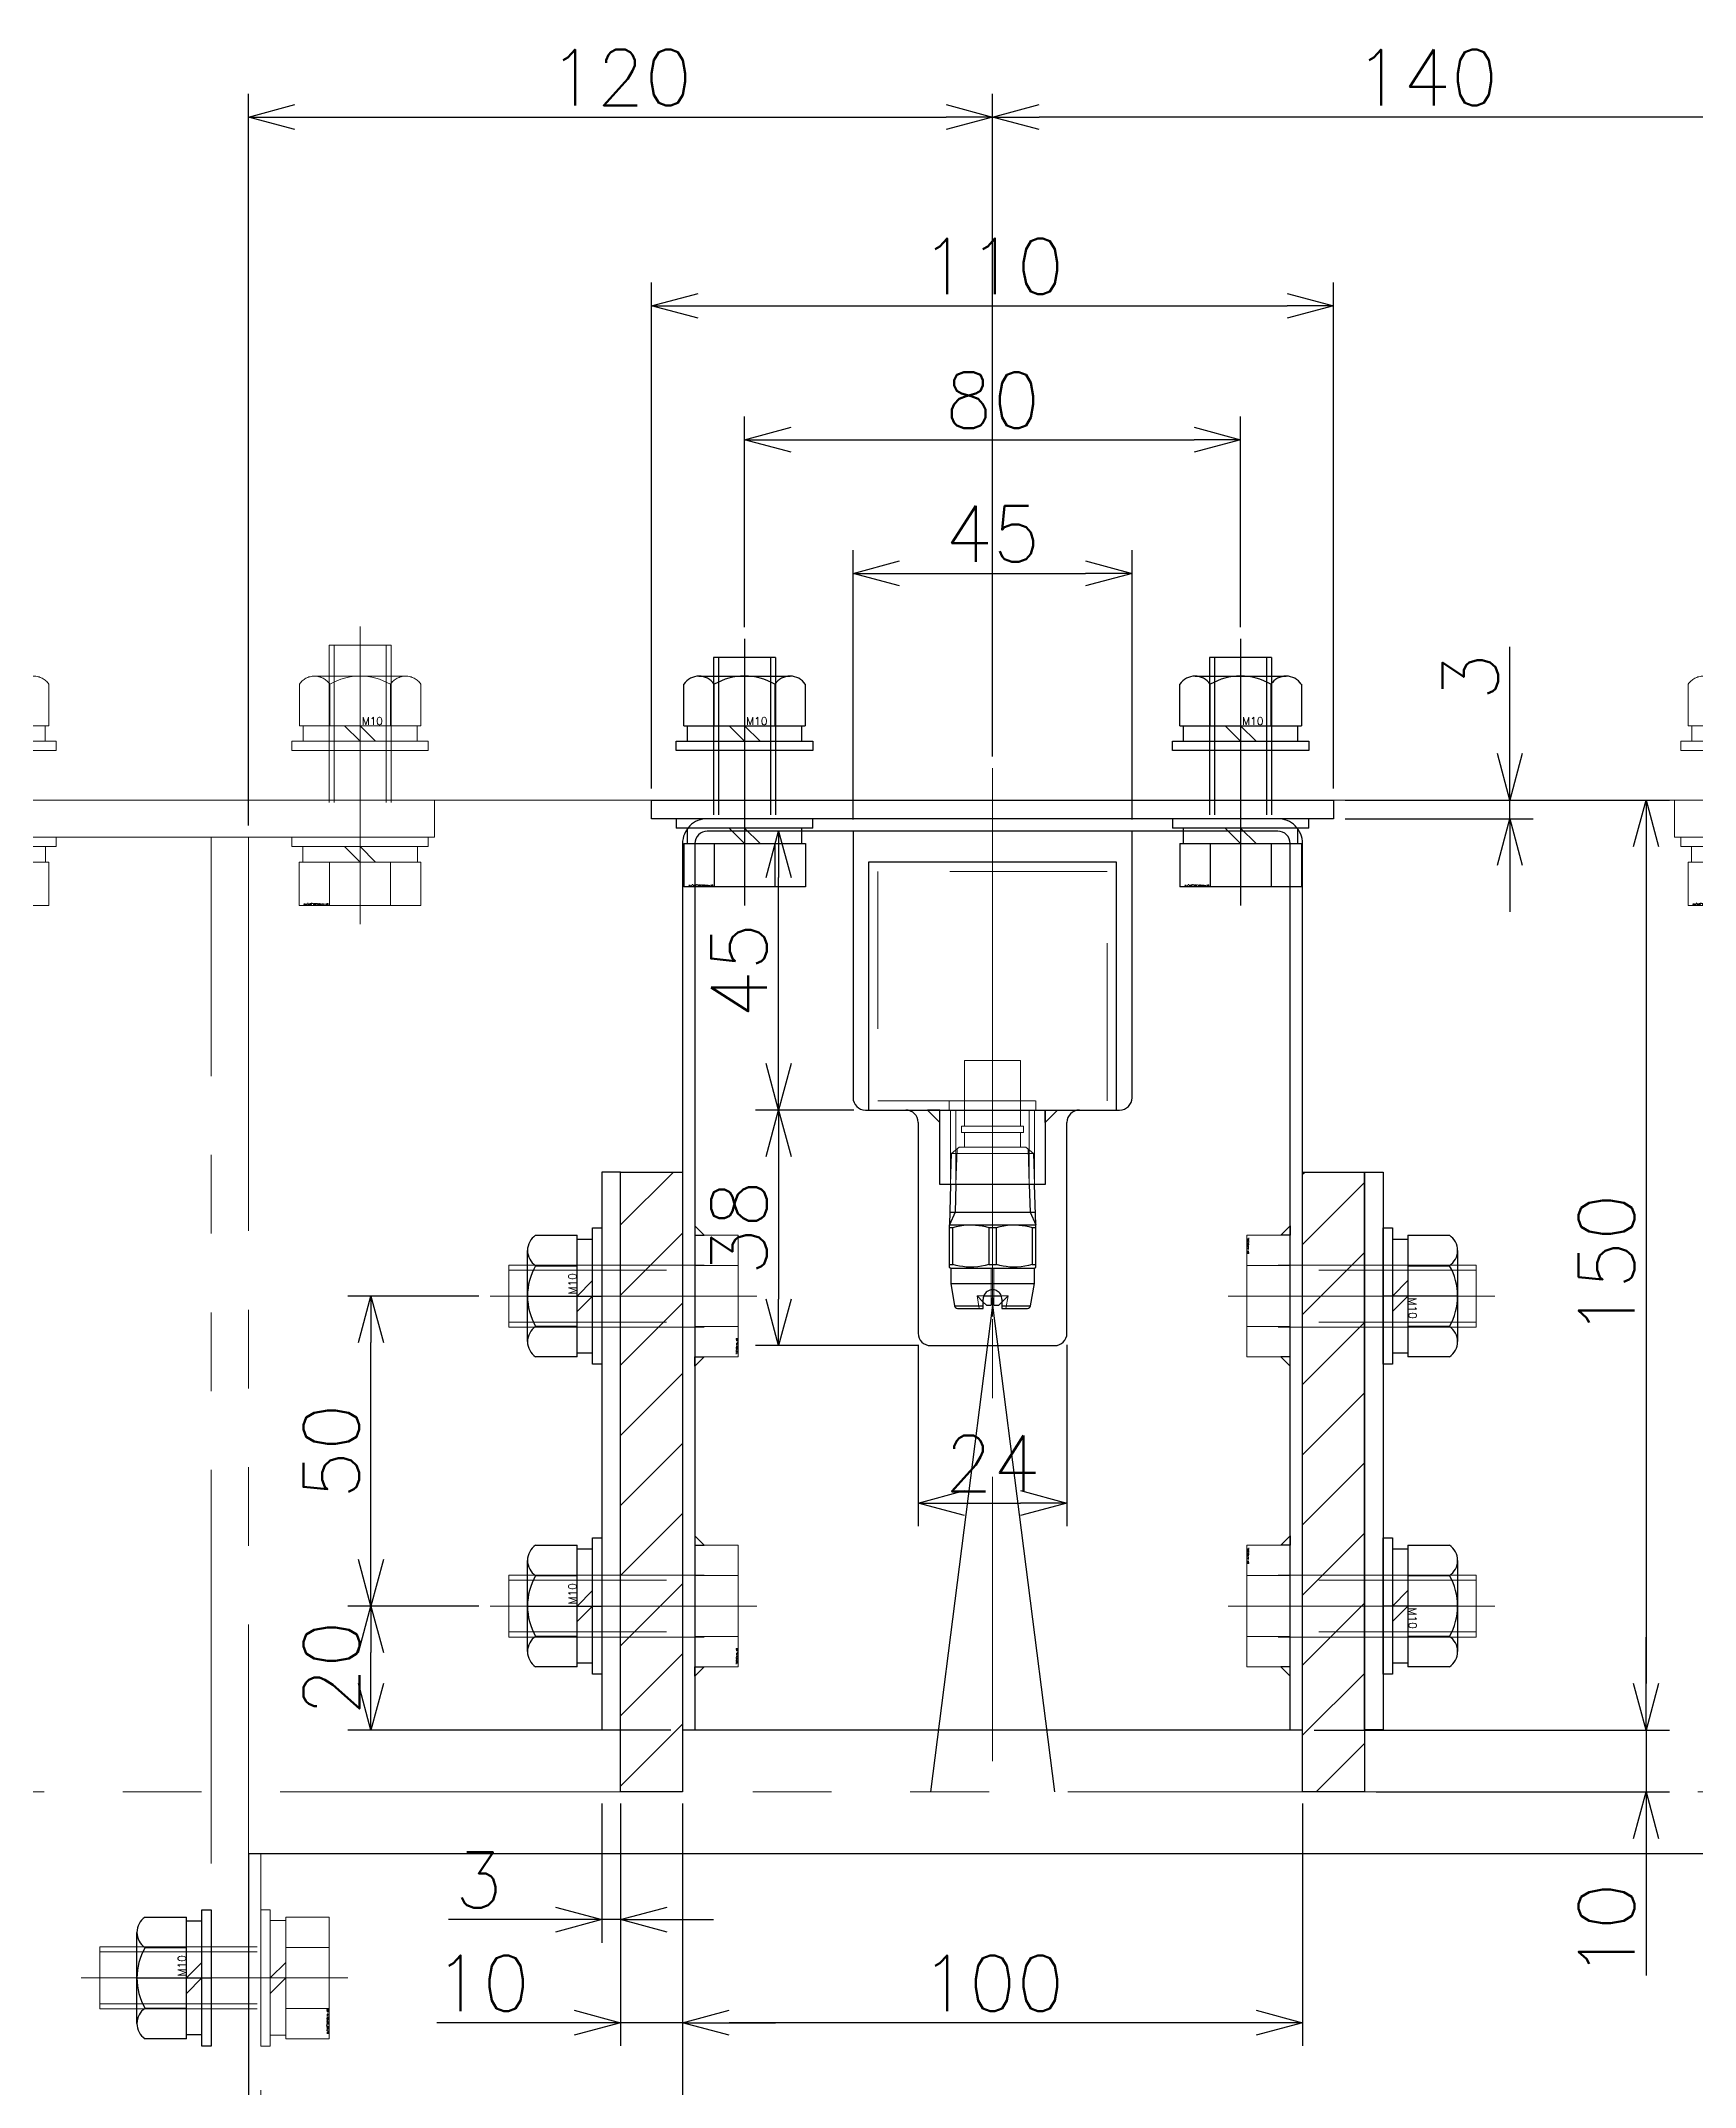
# Model space of a CAD drawing. Header units: millimetres. Extents: x -8731 to 85711, y -14522 to 31379.
# Drawn here: x 28220.3 to 28487.1, y -3309.3 to -2979.2 of the extents above; entities that cross this region are included whole.
import ezdxf
from ezdxf.xclip import XClip

# ---------------------------------------------------------------- set-up
doc = ezdxf.new("R2010")
doc.units = ezdxf.units.MM
doc.header["$LTSCALE"] = 4
doc.header["$XCLIPFRAME"] = 0
doc.header["$PDMODE"] = 99
doc.header["$PDSIZE"] = 1
for name, pattern in [('CENTER2', [28.575, 19.05, -3.175, 3.175, -3.175]), ('HIDDEN', [9.525, 6.35, -3.175]), ('PHANTOM2', [31.75, 15.875, -3.175, 3.175, -3.175, 3.175, -3.175])]:
    doc.linetypes.add(name, pattern=pattern)
for name, color, linetype, lineweight in [('04_HIDDEN', 2, 'HIDDEN', 13), ('05_CENTER', 4, 'CENTER2', 13), ('06_PHANTOM', 2, 'PHANTOM2', 13), ('08_DIM', 3, 'Continuous', 13)]:
    doc.layers.add(name, color=color, linetype=linetype, lineweight=lineweight)
doc.layers.add('10_DRAFT', color=8, linetype='Continuous', lineweight=0, plot=False)
doc.styles.add('KSS_TXT', font='txt.shx', dxfattribs={"bigfont": 'extfont2.shx'})
doc.styles.add('KSS_TXT_L', font='txt.shx', dxfattribs={"height": 9, "bigfont": 'extfont2.shx'})
doc.styles.get("Standard").update_dxf_attribs({"font": 'txt.shx', "bigfont": 'extfont2.shx'})
doc.dimstyles.new('KSS_DIM', dxfattribs={"dimscale": 3, "dimtxt": 3, "dimasz": 2.5, "dimexe": 1.25, "dimexo": 0.625, "dimtad": 1, "dimdsep": 46, "dimtxsty": 'KSS_TXT', "dimblk": 'OPEN30', "dimcen": 0, "dimazin": 2, "dimtfac": 0.75, "dimtmove": 0, "dimatfit": 3, "dimldrblk": 'OPEN30', "dimfxl": 1, "dimtolj": 1, "dimarcsym": 0})

# ---------------------------------------------------------------- blocks, each defined once
blk = doc.blocks.new('A$C7E374867_2_1')
at = {"color": 0, "linetype": 'CENTER2'}
blk.add_line((0, -29), (0, 14), dxfattribs=at)
at = {"color": 0}
for p, q in [((-9.81, 11), (9.81, 11)), ((-9.81, 4), (-9.81, 11)), ((-4.91, 4), (-4.91, 11)), ((4.91, 4), (4.91, 11)), ((9.81, 4), (9.81, 11)), ((9.81, 4), (-9.81, 4)), ((-9.25, 4), (-9.25, 1.5)), ((0, 1.5), (-2.5, 4)), ((0, 4), (2.5, 1.5)), ((9.25, 1.5), (9.25, 4)), ((-11, 1.5), (11, 1.5)), ((-11, 1.5), (-11, 0)), ((-11, 0), (11, 0)), ((11, 0), (11, 1.5))]:
    blk.add_line(p, q, dxfattribs=at)
at = {"color": 0, "linetype": 'HIDDEN'}
for p, q in [((-5, -26), (-5, 0)), ((-4.19, -26), (-4.19, 0)), ((4.19, -26), (4.19, 0)), ((5, -26), (5, 0)), ((-5, -26), (5, -26))]:
    blk.add_line(p, q, dxfattribs=at)
at = {"layer": '10_DRAFT', "style": 'KSS_TXT_L'}
blk.add_text('BT-M10x30L,SW,PW', height=0.3, dxfattribs=at).set_placement((5.05, 10.66))
blk = doc.blocks.new('M10Nza_1_1_1')
at = {"color": 0}
for p, q in [((-9.8, 4), (-9.8, 10.69)), ((-7.35, 12), (7.35, 12)), ((-4.9, 4), (-4.9, 10.69)), ((4.9, 10.69), (4.9, 4)), ((9.8, 10.69), (9.8, 4)), ((-9.8, 4), (9.8, 4)), ((-9.2, 1.5), (-9.2, 4)), ((0, 1.5), (-2.5, 4)), ((0, 4), (2.5, 1.5)), ((9.2, 4), (9.2, 1.5))]:
    blk.add_line(p, q, dxfattribs=at)
at = {"color": 0, "linetype": 'CENTER2'}
blk.add_line((0, 12), (0, 0), dxfattribs=at)
at = {"color": 0}
blk.add_lwpolyline([(-11, 1.5), (11, 1.5), (11, 0), (-11, 0)], close=True, dxfattribs=at)
for centre, radius, start, end in [((-7.35, 9.06), 2.94, 33.626, 146.374), ((0, 2.2), 9.8, 60, 120), ((7.35, 9.06), 2.94, 33.626, 146.374)]:
    blk.add_arc(centre, radius, start, end, dxfattribs=at)
at = {"layer": '10_DRAFT', "style": 'KSS_TXT'}
blk.add_text('M10', height=1.25, dxfattribs=at).set_placement((0.26, 4.12))
blk = doc.blocks.new('A$C69281495_1_1')
h = blk.add_hatch()
h.set_pattern_fill('_USER', color=3, scale=8, angle=45, pattern_type=0)
h.set_pattern_definition([(45, (9999.082, 6901.158), (-5.656854, 5.656854), [])])
h.paths.add_polyline_path([(10, 20), (0, 20), (0, 0), (10, 0)])
h.paths.add_polyline_path([(10, 0), (0, 0), (0, -50), (10, -50)])
h.paths.add_polyline_path([(10, -50), (0, -50), (0, -80), (10, -80)])
at = {"color": 0}
blk.add_lwpolyline([(0, 20), (10, 20), (10, -80), (0, -80)], close=True, dxfattribs=at)
at = {"layer": '05_CENTER'}
for p, q in [((-3.94, 5), (13.51, 5)), ((-3.94, -5), (13.51, -5)), ((-3.94, -45), (13.51, -45)), ((-3.94, -55), (13.51, -55))]:
    blk.add_line(p, q, dxfattribs=at)
at = {"layer": '10_DRAFT'}
for p, q in [((0, 0), (10, 0)), ((0, -50), (10, -50))]:
    blk.add_line(p, q, dxfattribs=at)
blk = doc.blocks.new('A$C69CC1232_1_1')
at = {"color": 0}
blk.add_lwpolyline([(0, 20), (3, 20), (3, -70), (0, -70)], close=True, dxfattribs=at)
at = {"layer": '05_CENTER'}
for p, q in [((-2.83, 0), (5.76, 0)), ((-2.83, -50), (5.76, -50))]:
    blk.add_line(p, q, dxfattribs=at)
blk = doc.blocks.new('A$C742A68D0_1_1')
at = {"color": 0, "linetype": 'CENTER2'}
blk.add_line((0, -33), (0, 10), dxfattribs=at)
at = {"color": 0}
for p, q in [((-9.81, 7), (9.81, 7)), ((-9.81, 0), (-9.81, 7)), ((-4.91, 0), (-4.91, 7)), ((4.91, 0), (4.91, 7)), ((9.81, 0), (9.81, 7)), ((-9.81, 0), (9.81, 0))]:
    blk.add_line(p, q, dxfattribs=at)
at = {"color": 0, "linetype": 'HIDDEN'}
for p, q in [((-5, -30), (-5, 0)), ((-4.19, -30), (-4.19, 0)), ((4.19, -30), (4.19, 0)), ((5, -30), (5, 0)), ((-5, -30), (5, -30))]:
    blk.add_line(p, q, dxfattribs=at)
at = {"layer": '10_DRAFT', "style": 'KSS_TXT_L'}
blk.add_text('BT-M10x30L', height=0.3, dxfattribs=at).set_placement((6.81, 6.66))
blk = doc.blocks.new('A$C78BC2D50_1_1')
at = {"color": 0}
for p, q in [((46, -5), (-46, -5)), ((-22.5, -5), (-22.5, -48)), ((22.5, -48), (22.5, -5)), ((-48, -7), (-48, -150)), ((48, -150), (48, -7)), ((-20.5, -50), (-14, -50)), ((-12, -52), (-12, -86)), ((12, -86), (12, -52)), ((14, -50), (20.5, -50)), ((-10, -88), (10, -88))]:
    blk.add_line(p, q, dxfattribs=at)
blk.add_lwpolyline([(-55, 0), (55, 0), (55, -3), (-55, -3)], close=True, dxfattribs=at)
blk.add_lwpolyline([(-50, -150), (50, -150), (50, -7, 0.414214), (46, -3), (-46, -3, 0.414214), (-50, -7)], format="xyb", close=True, dxfattribs=at)
at = {"color": 3}
for points in [[(-48, -70.19), (-46.5, -70.19), (-48, -68.69), (-48, -68.69)], [(48, -70.19), (46.5, -70.19), (48, -68.69), (48, -68.69)], [(-48, -89.81), (-46.5, -89.81), (-48, -91.31), (-48, -91.31)], [(48, -89.81), (46.5, -89.81), (48, -91.31), (48, -91.31)], [(-48, -120.19), (-46.5, -120.19), (-48, -118.69), (-48, -118.69)], [(48, -120.19), (46.5, -120.19), (48, -118.69), (48, -118.69)], [(-48, -139.81), (-46.5, -139.81), (-48, -141.31), (-48, -141.31)], [(48, -139.81), (46.5, -139.81), (48, -141.31), (48, -141.31)]]:
    blk.add_lwpolyline(points, close=True, dxfattribs=at)
at = {"color": 0}
for centre, start, end in [((-46, -7), 90, 180), ((46, -7), 0, 90), ((-20.5, -48), 180, 270), ((20.5, -48), 270, 0), ((-14, -52), 0, 90), ((14, -52), 90, 180), ((-10, -86), 180, 270), ((10, -86), 270, 0)]:
    blk.add_arc(centre, 2, start, end, dxfattribs=at)
at = {"layer": '05_CENTER'}
for p, q in [((-40, 6.1), (-40, -9.15)), ((0, 5.15), (0, -155.04)), ((40, 6.1), (40, -9.15))]:
    blk.add_line(p, q, dxfattribs=at)
at = {"layer": '10_DRAFT'}
blk.add_line((-14, -50), (14, -50), dxfattribs=at)
at = {"layer": '04_HIDDEN'}
for p, rotation in [((-48, -80), 270), ((48, -80), 90), ((-48, -130), 270), ((48, -130), 90)]:
    blk.add_blockref('A$C742A68D0_1_1', p, dxfattribs=dict(at, rotation=rotation))
blk = doc.blocks.new('_Open30')
at = {"color": 0, "linetype": 'ByBlock', "lineweight": -2}
for p, q in [((-1, 0.268), (0, 0)), ((0, 0), (-1, -0.268)), ((0, 0), (-1, 0))]:
    blk.add_line(p, q, dxfattribs=at)
blk = doc.blocks.new('*D3033')
at = {"layer": '08_DIM', "color": 0, "lineweight": -2, "transparency": 16777216}
for p, q in [((28290.93, -3231.69), (28269.8, -3231.69)), ((28273.55, -3244.19), (28273.55, -3239.19)), ((28321.93, -3251.69), (28269.8, -3251.69))]:
    blk.add_line(p, q, dxfattribs=at)
at = {"layer": 'Defpoints', "color": 0, "transparency": 16777216}
for p in [(28273.55, -3231.69), (28292.8, -3231.69), (28323.8, -3251.69)]:
    blk.add_point(p, dxfattribs=at)
at = {"layer": '08_DIM', "color": 0, "lineweight": -2, "transparency": 16777216, "xscale": 7.5, "yscale": 7.5, "zscale": 7.5}
for p, rotation in [((28273.55, -3231.69), 90), ((28273.55, -3251.69), 270)]:
    blk.add_blockref('_Open30', p, dxfattribs=dict(at, rotation=rotation))
at = {"layer": '08_DIM', "color": 0, "transparency": 16777216, "insert": (28267.18, -3241.69), "char_height": 9, "attachment_point": 5, "rotation": 90, "style": 'KSS_TXT'}
blk.add_mtext('\\A1;20', dxfattribs=at)
blk = doc.blocks.new('*D3034')
at = {"layer": '08_DIM', "color": 0, "lineweight": -2, "transparency": 16777216}
for p, q in [((28290.93, -3181.69), (28269.8, -3181.69)), ((28273.55, -3224.19), (28273.55, -3189.19)), ((28290.93, -3231.69), (28269.8, -3231.69))]:
    blk.add_line(p, q, dxfattribs=at)
at = {"layer": 'Defpoints', "color": 0, "transparency": 16777216}
for p in [(28273.55, -3181.69), (28292.8, -3181.69), (28292.8, -3231.69)]:
    blk.add_point(p, dxfattribs=at)
at = {"layer": '08_DIM', "color": 0, "lineweight": -2, "transparency": 16777216, "xscale": 7.5, "yscale": 7.5, "zscale": 7.5}
for p, rotation in [((28273.55, -3181.69), 90), ((28273.55, -3231.69), 270)]:
    blk.add_blockref('_Open30', p, dxfattribs=dict(at, rotation=rotation))
at = {"layer": '08_DIM', "color": 0, "transparency": 16777216, "insert": (28267.17, -3206.69), "char_height": 9, "attachment_point": 5, "rotation": 90, "style": 'KSS_TXT'}
blk.add_mtext('\\A1;50', dxfattribs=at)
blk = doc.blocks.new('*D3035')
at = {"layer": '08_DIM', "color": 0, "lineweight": -2, "transparency": 16777216}
for p, q in [((28313.8, -3263.56), (28313.8, -3302.66)), ((28323.8, -3263.56), (28323.8, -3302.66)), ((28306.3, -3298.91), (28284.18, -3298.91)), ((28323.8, -3298.91), (28313.8, -3298.91)), ((28331.3, -3298.91), (28338.8, -3298.91))]:
    blk.add_line(p, q, dxfattribs=at)
at = {"layer": 'Defpoints', "color": 0, "transparency": 16777216}
for p in [(28313.8, -3261.69), (28323.8, -3261.69), (28313.8, -3298.91)]:
    blk.add_point(p, dxfattribs=at)
at = {"layer": '08_DIM', "color": 0, "lineweight": -2, "transparency": 16777216, "xscale": 7.5, "yscale": 7.5, "zscale": 7.5}
blk.add_blockref('_Open30', (28313.8, -3298.91), dxfattribs=at)
at = {"layer": '08_DIM', "color": 0, "lineweight": -2, "transparency": 16777216, "xscale": 7.5, "yscale": 7.5, "zscale": 7.5, "rotation": 180}
blk.add_blockref('_Open30', (28323.8, -3298.91), dxfattribs=at)
at = {"layer": '08_DIM', "color": 0, "transparency": 16777216, "insert": (28291.49, -3292.54), "char_height": 9, "attachment_point": 5, "style": 'KSS_TXT'}
blk.add_mtext('\\A1;10', dxfattribs=at)
blk = doc.blocks.new('*D3036')
at = {"layer": '08_DIM', "color": 0, "lineweight": -2, "transparency": 16777216}
for p, q in [((28310.8, -3263.56), (28310.8, -3286.02)), ((28313.8, -3263.56), (28313.8, -3286.02)), ((28303.3, -3282.27), (28286.05, -3282.27)), ((28313.8, -3282.27), (28310.8, -3282.27)), ((28321.3, -3282.27), (28328.8, -3282.27))]:
    blk.add_line(p, q, dxfattribs=at)
at = {"layer": 'Defpoints', "color": 0, "transparency": 16777216}
for p in [(28310.8, -3261.69), (28313.8, -3261.69), (28310.8, -3282.27)]:
    blk.add_point(p, dxfattribs=at)
at = {"layer": '08_DIM', "color": 0, "lineweight": -2, "transparency": 16777216, "xscale": 7.5, "yscale": 7.5, "zscale": 7.5}
blk.add_blockref('_Open30', (28310.8, -3282.27), dxfattribs=at)
at = {"layer": '08_DIM', "color": 0, "lineweight": -2, "transparency": 16777216, "xscale": 7.5, "yscale": 7.5, "zscale": 7.5, "rotation": 180}
blk.add_blockref('_Open30', (28313.8, -3282.27), dxfattribs=at)
at = {"layer": '08_DIM', "color": 0, "transparency": 16777216, "insert": (28290.93, -3275.9), "char_height": 9, "attachment_point": 5, "style": 'KSS_TXT'}
blk.add_mtext('\\A1;3', dxfattribs=at)
blk = doc.blocks.new('A$C3DF50A72_1_1')
at = {"color": 0}
for p, q in [((2.37, 4.5), (0, 4.5)), ((3.37, 4.5), (14, 4.5)), ((14, 4.5), (14, -4.5)), ((2.37, -4.5), (0, -4.5)), ((14, -4.5), (3.37, -4.5))]:
    blk.add_line(p, q, dxfattribs=at)
blk.add_lwpolyline([(2.37, 5), (3.37, 5), (3.37, -5), (2.37, -5)], close=True, dxfattribs=at)
at = {"layer": '05_CENTER', "color": 0}
blk.add_line((0, 0), (15.13, 0), dxfattribs=at)
blk = doc.blocks.new('1／4MVEP9010S303Wb_1_1')
at = {"color": 0}
for p, q in [((-15.99, 6.75), (-19.58, 6.12)), ((-13.49, 6.75), (-15.99, 6.75)), ((-15.99, 6.75), (-15.99, -6.75)), ((-13.35, 7), (-13.49, 6.75)), ((-13.49, 6.75), (-13.49, -6.75)), ((-6.51, 7), (-13.35, 7)), ((-12.91, 7), (-12.91, 6.38)), ((-6.94, 7), (-6.94, 6.38)), ((-6.49, 6.97), (-6.51, 7)), ((0, 6.77), (-6.49, 6.97)), ((-6.49, 6.97), (-6.49, -6.97)), ((-4.49, 6.05), (-6.49, 6.97)), ((-4.49, 6.91), (-4.49, -6.91)), ((-19.99, 5.63), (-19.99, 1.5)), ((-19.58, 6.12), (-19.58, 1.5)), ((-12.91, 6.38), (-6.94, 6.38)), ((0, 5.91), (-4.49, 6.05)), ((-19.99, 1.5), (-18.49, 1.5)), ((-18.99, 1.5), (-19.49, 1)), ((-19.49, 1), (-19.49, 0.2)), ((-18.59, 0.2), (-19.49, 0.2)), ((-17.96, 1.4), (-17.99, 1.41)), ((-17.99, 1.41), (-17.99, -1.41)), ((-6.94, 0.62), (-12.91, 0.62)), ((-12.91, 0.62), (-12.91, -0.62)), ((-6.94, 0.62), (-6.94, -0.62)), ((-18.49, -1.5), (-19.99, -1.5)), ((-19.99, -1.5), (-19.99, -5.63)), ((-19.58, -1.5), (-19.58, -6.12)), ((-19.49, -0.2), (-18.59, -0.2)), ((-19.49, -0.2), (-19.49, -1)), ((-19.49, -1), (-18.99, -1.5)), ((-12.91, -0.62), (-6.94, -0.62)), ((-19.58, -6.12), (-15.99, -6.75)), ((-6.94, -6.38), (-12.91, -6.38)), ((-12.91, -6.38), (-12.91, -7)), ((-6.94, -6.38), (-6.94, -7)), ((-4.49, -6.05), (-6.49, -6.97)), ((0, -5.91), (-4.49, -6.05)), ((-15.99, -6.75), (-13.49, -6.75)), ((-13.49, -6.75), (-13.35, -7)), ((-13.35, -7), (-6.51, -7)), ((-6.51, -7), (-6.49, -6.97)), ((-6.49, -6.97), (0, -6.77))]:
    blk.add_line(p, q, dxfattribs=at)
for points in [[(-12.91, 0.62), (-13.07, 1.21), (-13.19, 1.8), (-13.28, 2.39), (-13.33, 3.01), (-13.34, 3.62), (-13.32, 4.24), (-13.26, 4.78), (-13.17, 5.31), (-13.05, 5.85), (-12.91, 6.38)], [(-6.94, 6.38), (-6.79, 5.79), (-6.66, 5.2), (-6.57, 4.61), (-6.52, 3.99), (-6.51, 3.38), (-6.54, 2.76), (-6.6, 2.22), (-6.68, 1.69), (-6.8, 1.15), (-6.94, 0.62)], [(-18.59, -0.2), (-18.52, -0.19), (-18.45, -0.14), (-18.41, -0.1), (-18.4, -0.05), (-18.39, 0.01), (-18.4, 0.05), (-18.41, 0.09), (-18.45, 0.14), (-18.52, 0.19), (-18.59, 0.2)], [(-18.49, -1.5), (-18.32, -1.49), (-18.15, -1.46), (-17.99, -1.41), (-17.75, -1.31), (-17.54, -1.16), (-17.42, -1.05), (-17.3, -0.91), (-17.2, -0.77), (-17.12, -0.62), (-17.06, -0.45), (-17.02, -0.29), (-16.99, -0.04), (-17, 0.2), (-17.05, 0.43), (-17.14, 0.65), (-17.26, 0.85), (-17.4, 1.03), (-17.59, 1.2), (-17.8, 1.33), (-17.96, 1.4), (-18.13, 1.45), (-18.3, 1.49), (-18.49, 1.5)], [(-12.91, -6.38), (-13.07, -5.79), (-13.19, -5.2), (-13.28, -4.61), (-13.33, -3.99), (-13.34, -3.38), (-13.32, -2.76), (-13.26, -2.22), (-13.17, -1.69), (-13.05, -1.15), (-12.91, -0.62)], [(-6.94, -0.62), (-6.79, -1.21), (-6.66, -1.8), (-6.57, -2.39), (-6.52, -3.01), (-6.51, -3.62), (-6.54, -4.24), (-6.6, -4.78), (-6.68, -5.31), (-6.8, -5.85), (-6.94, -6.38)]]:
    blk.add_lwpolyline(points, dxfattribs=at)
for centre, start, end in [((-19.49, 5.63), 100, 180), ((-19.49, -5.63), 180, 260)]:
    blk.add_arc(centre, 0.5, start, end, dxfattribs=at)
at = {"layer": '04_HIDDEN', "color": 0}
for p, q in [((-17.99, 2.5), (-19.99, 2.15)), ((-17.99, 2.5), (-18.99, 1.5)), ((-13.49, 0.2), (-18.59, 0.2)), ((-17.99, 2.5), (-17.99, 1.41)), ((-19.99, -2.15), (-17.99, -2.5)), ((-18.99, -1.5), (-17.99, -2.5)), ((-13.49, -0.2), (-18.59, -0.2)), ((-17.99, -1.41), (-17.99, -2.5))]:
    blk.add_line(p, q, dxfattribs=at)
at = {"layer": '05_CENTER', "color": 0}
blk.add_line((-21.29, 0), (6.01, 0), dxfattribs=at)
at = {"layer": '10_DRAFT'}
for p, q in [((0, 6.77), (0, -6.77)), ((5.01, 6.61), (0, 6.77)), ((6.01, 5.39), (5.01, 6.61)), ((5.01, 6.61), (5.01, -6.61)), ((5.73, 5.73), (0, 5.91)), ((6.01, 5.39), (6.01, -5.39)), ((6.01, 5.38), (6.01, -5.38)), ((5.73, -5.73), (0, -5.91)), ((5.01, -6.61), (6.01, -5.39)), ((0, -6.77), (5.01, -6.61))]:
    blk.add_line(p, q, dxfattribs=at)
blk.add_blockref('A$C3DF50A72_1_1', (6.01, 0), dxfattribs=at)
blk = doc.blocks.new('A$C3C9B0CAE_1_1')
at = {"color": 0}
blk.add_lwpolyline([(-20, 0), (20, 0), (20, 40), (-20, 40)], close=True, dxfattribs=at)
at = {"color": 3}
for points in [[(-8.5, 0), (-10.5, 0), (-8.5, -2), (-8.5, -2)], [(8.5, 0), (10.5, 0), (8.5, -2), (8.5, -2)]]:
    blk.add_lwpolyline(points, close=True, dxfattribs=at)
blk.add_lwpolyline([(8.5, 0), (8.5, -12), (-8.5, -12), (-8.5, 0)], close=True)
at = {"layer": '04_HIDDEN'}
for p, q in [((-7, 1.5), (-7, 0)), ((-6.77, 0), (-6.77, -12)), ((-5.91, 0), (-5.91, -12)), ((5.91, 0), (5.91, -12)), ((6.77, 0), (6.77, -12)), ((7, 1.5), (7, 0))]:
    blk.add_line(p, q, dxfattribs=at)
blk.add_lwpolyline([(-18.5, 1.5), (18.5, 1.5), (18.5, 38.5), (-18.5, 38.5)], close=True, dxfattribs=at)
at = {"layer": '05_CENTER'}
blk.add_line((0, -15.32), (0, 3.72), dxfattribs=at)
blk = doc.blocks.new('A$C0EDB6A95_1_1')
at = {"color": 4}
for q in [(-10, -110), (10, -110)]:
    blk.add_line((0, -31.49), q, dxfattribs=at)
blk.add_blockref('A$C3C9B0CAE_1_1', (0, 0))
at = {"color": 4, "rotation": 90}
blk.add_blockref('1／4MVEP9010S303Wb_1_1', (0, -12), dxfattribs=at)
blk = doc.blocks.new('*D3037')
at = {"layer": '08_DIM', "color": 0, "lineweight": -2, "transparency": 16777216}
for p, q in [((28351.3, -3104.81), (28351.3, -3061.36)), ((28396.3, -3104.81), (28396.3, -3061.36)), ((28358.8, -3065.11), (28388.8, -3065.11))]:
    blk.add_line(p, q, dxfattribs=at)
at = {"layer": 'Defpoints', "color": 0, "transparency": 16777216}
for p in [(28396.3, -3065.11), (28351.3, -3106.69), (28396.3, -3106.69)]:
    blk.add_point(p, dxfattribs=at)
at = {"layer": '08_DIM', "color": 0, "lineweight": -2, "transparency": 16777216, "xscale": 7.5, "yscale": 7.5, "zscale": 7.5, "rotation": 180}
blk.add_blockref('_Open30', (28351.3, -3065.11), dxfattribs=at)
at = {"layer": '08_DIM', "color": 0, "lineweight": -2, "transparency": 16777216, "xscale": 7.5, "yscale": 7.5, "zscale": 7.5}
blk.add_blockref('_Open30', (28396.3, -3065.11), dxfattribs=at)
at = {"layer": '08_DIM', "color": 0, "transparency": 16777216, "insert": (28373.8, -3058.73), "char_height": 9, "attachment_point": 5, "style": 'KSS_TXT'}
blk.add_mtext('\\A1;45', dxfattribs=at)
blk = doc.blocks.new('*D3038')
at = {"layer": '08_DIM', "color": 0, "lineweight": -2, "transparency": 16777216}
for p, q in [((28333.8, -3073.81), (28333.8, -3039.81)), ((28413.8, -3073.81), (28413.8, -3039.81)), ((28341.3, -3043.56), (28406.3, -3043.56))]:
    blk.add_line(p, q, dxfattribs=at)
at = {"layer": 'Defpoints', "color": 0, "transparency": 16777216}
for p in [(28413.8, -3043.56), (28333.8, -3075.69), (28413.8, -3075.69)]:
    blk.add_point(p, dxfattribs=at)
at = {"layer": '08_DIM', "color": 0, "lineweight": -2, "transparency": 16777216, "xscale": 7.5, "yscale": 7.5, "zscale": 7.5, "rotation": 180}
blk.add_blockref('_Open30', (28333.8, -3043.56), dxfattribs=at)
at = {"layer": '08_DIM', "color": 0, "lineweight": -2, "transparency": 16777216, "xscale": 7.5, "yscale": 7.5, "zscale": 7.5}
blk.add_blockref('_Open30', (28413.8, -3043.56), dxfattribs=at)
at = {"layer": '08_DIM', "color": 0, "transparency": 16777216, "insert": (28373.8, -3037.18), "char_height": 9, "attachment_point": 5, "style": 'KSS_TXT'}
blk.add_mtext('\\A1;80', dxfattribs=at)
blk = doc.blocks.new('*D3039')
at = {"layer": '08_DIM', "color": 0, "lineweight": -2, "transparency": 16777216}
for p, q in [((28318.8, -3099.81), (28318.8, -3018.21)), ((28428.8, -3099.81), (28428.8, -3018.21)), ((28326.3, -3021.96), (28421.3, -3021.96))]:
    blk.add_line(p, q, dxfattribs=at)
at = {"layer": 'Defpoints', "color": 0, "transparency": 16777216}
for p in [(28428.8, -3021.96), (28318.8, -3101.69), (28428.8, -3101.69)]:
    blk.add_point(p, dxfattribs=at)
at = {"layer": '08_DIM', "color": 0, "lineweight": -2, "transparency": 16777216, "xscale": 7.5, "yscale": 7.5, "zscale": 7.5, "rotation": 180}
blk.add_blockref('_Open30', (28318.8, -3021.96), dxfattribs=at)
at = {"layer": '08_DIM', "color": 0, "lineweight": -2, "transparency": 16777216, "xscale": 7.5, "yscale": 7.5, "zscale": 7.5}
blk.add_blockref('_Open30', (28428.8, -3021.96), dxfattribs=at)
at = {"layer": '08_DIM', "color": 0, "transparency": 16777216, "insert": (28373.8, -3015.59), "char_height": 9, "attachment_point": 5, "style": 'KSS_TXT'}
blk.add_mtext('\\A1;110', dxfattribs=at)
blk = doc.blocks.new('*D3040')
at = {"layer": '08_DIM', "color": 0, "lineweight": -2, "transparency": 16777216}
for p, q in [((28457.23, -3094.19), (28457.23, -3076.94)), ((28430.68, -3101.69), (28460.98, -3101.69)), ((28457.23, -3104.69), (28457.23, -3101.69)), ((28430.68, -3104.69), (28460.98, -3104.69)), ((28457.23, -3112.19), (28457.23, -3119.69))]:
    blk.add_line(p, q, dxfattribs=at)
at = {"layer": 'Defpoints', "color": 0, "transparency": 16777216}
for p in [(28428.8, -3101.69), (28457.23, -3101.69), (28428.8, -3104.69)]:
    blk.add_point(p, dxfattribs=at)
at = {"layer": '08_DIM', "color": 0, "lineweight": -2, "transparency": 16777216, "xscale": 7.5, "yscale": 7.5, "zscale": 7.5}
for p, rotation in [((28457.23, -3101.69), 270), ((28457.23, -3104.69), 90)]:
    blk.add_blockref('_Open30', p, dxfattribs=dict(at, rotation=rotation))
at = {"layer": '08_DIM', "color": 0, "transparency": 16777216, "insert": (28450.86, -3081.81), "char_height": 9, "attachment_point": 5, "rotation": 90, "style": 'KSS_TXT'}
blk.add_mtext('\\A1;3', dxfattribs=at)
blk = doc.blocks.new('*D3041')
at = {"layer": '08_DIM', "color": 0, "lineweight": -2, "transparency": 16777216}
for p, q in [((28455.68, -3101.69), (28482.95, -3101.69)), ((28479.2, -3109.19), (28479.2, -3244.19)), ((28425.68, -3251.69), (28482.95, -3251.69))]:
    blk.add_line(p, q, dxfattribs=at)
at = {"layer": 'Defpoints', "color": 0, "transparency": 16777216}
for p in [(28453.8, -3101.69), (28423.8, -3251.69), (28479.2, -3251.69)]:
    blk.add_point(p, dxfattribs=at)
at = {"layer": '08_DIM', "color": 0, "lineweight": -2, "transparency": 16777216, "xscale": 7.5, "yscale": 7.5, "zscale": 7.5}
for p, rotation in [((28479.2, -3101.69), 90), ((28479.2, -3251.69), 270)]:
    blk.add_blockref('_Open30', p, dxfattribs=dict(at, rotation=rotation))
at = {"layer": '08_DIM', "color": 0, "transparency": 16777216, "insert": (28472.82, -3176.69), "char_height": 9, "attachment_point": 5, "rotation": 90, "style": 'KSS_TXT'}
blk.add_mtext('\\A1;150', dxfattribs=at)
blk = doc.blocks.new('*D3042')
at = {"layer": '08_DIM', "color": 0, "lineweight": -2, "transparency": 16777216}
for p, q in [((28361.8, -3189.56), (28361.8, -3218.83)), ((28385.8, -3189.56), (28385.8, -3218.83)), ((28369.3, -3215.08), (28378.3, -3215.08))]:
    blk.add_line(p, q, dxfattribs=at)
at = {"layer": 'Defpoints', "color": 0, "transparency": 16777216}
for p in [(28361.8, -3187.69), (28385.8, -3187.69), (28385.8, -3215.08)]:
    blk.add_point(p, dxfattribs=at)
at = {"layer": '08_DIM', "color": 0, "lineweight": -2, "transparency": 16777216, "xscale": 7.5, "yscale": 7.5, "zscale": 7.5, "rotation": 180}
blk.add_blockref('_Open30', (28361.8, -3215.08), dxfattribs=at)
at = {"layer": '08_DIM', "color": 0, "lineweight": -2, "transparency": 16777216, "xscale": 7.5, "yscale": 7.5, "zscale": 7.5}
blk.add_blockref('_Open30', (28385.8, -3215.08), dxfattribs=at)
at = {"layer": '08_DIM', "color": 0, "transparency": 16777216, "insert": (28373.8, -3208.71), "char_height": 9, "attachment_point": 5, "style": 'KSS_TXT'}
blk.add_mtext('\\A1;24', dxfattribs=at)
blk = doc.blocks.new('*D3043')
at = {"layer": '08_DIM', "color": 0, "lineweight": -2, "transparency": 16777216}
for p, q in [((28351.43, -3151.69), (28335.55, -3151.69)), ((28339.3, -3159.19), (28339.3, -3182.19)), ((28361.93, -3189.69), (28335.55, -3189.69))]:
    blk.add_line(p, q, dxfattribs=at)
at = {"layer": 'Defpoints', "color": 0, "transparency": 16777216}
for p in [(28353.3, -3151.69), (28339.3, -3189.69), (28363.8, -3189.69)]:
    blk.add_point(p, dxfattribs=at)
at = {"layer": '08_DIM', "color": 0, "lineweight": -2, "transparency": 16777216, "xscale": 7.5, "yscale": 7.5, "zscale": 7.5}
for p, rotation in [((28339.3, -3151.69), 90), ((28339.3, -3189.69), 270)]:
    blk.add_blockref('_Open30', p, dxfattribs=dict(at, rotation=rotation))
at = {"layer": '08_DIM', "color": 0, "transparency": 16777216, "insert": (28332.92, -3170.69), "char_height": 9, "attachment_point": 5, "rotation": 90, "style": 'KSS_TXT'}
blk.add_mtext('\\A1;38', dxfattribs=at)
blk = doc.blocks.new('*D3044')
at = {"layer": '08_DIM', "color": 0, "lineweight": -2, "transparency": 16777216}
for p, q in [((28351.43, -3106.69), (28335.55, -3106.69)), ((28339.3, -3144.19), (28339.3, -3114.19)), ((28351.43, -3151.69), (28335.55, -3151.69))]:
    blk.add_line(p, q, dxfattribs=at)
at = {"layer": 'Defpoints', "color": 0, "transparency": 16777216}
for p in [(28339.3, -3106.69), (28353.3, -3106.69), (28353.3, -3151.69)]:
    blk.add_point(p, dxfattribs=at)
at = {"layer": '08_DIM', "color": 0, "lineweight": -2, "transparency": 16777216, "xscale": 7.5, "yscale": 7.5, "zscale": 7.5}
for p, rotation in [((28339.3, -3106.69), 90), ((28339.3, -3151.69), 270)]:
    blk.add_blockref('_Open30', p, dxfattribs=dict(at, rotation=rotation))
at = {"layer": '08_DIM', "color": 0, "transparency": 16777216, "insert": (28332.91, -3129.19), "char_height": 9, "attachment_point": 5, "rotation": 90, "style": 'KSS_TXT'}
blk.add_mtext('\\A1;45', dxfattribs=at)
blk = doc.blocks.new('*D3045')
at = {"layer": '08_DIM', "color": 0, "lineweight": -2, "transparency": 16777216}
for p, q in [((28479.2, -3244.19), (28479.2, -3236.69)), ((28425.68, -3251.69), (28482.95, -3251.69)), ((28479.2, -3251.69), (28479.2, -3261.69)), ((28435.68, -3261.69), (28482.95, -3261.69)), ((28479.2, -3269.19), (28479.2, -3291.31))]:
    blk.add_line(p, q, dxfattribs=at)
at = {"layer": 'Defpoints', "color": 0, "transparency": 16777216}
for p in [(28423.8, -3251.69), (28433.8, -3261.69), (28479.2, -3261.69)]:
    blk.add_point(p, dxfattribs=at)
at = {"layer": '08_DIM', "color": 0, "lineweight": -2, "transparency": 16777216, "xscale": 7.5, "yscale": 7.5, "zscale": 7.5}
for p, rotation in [((28479.2, -3251.69), 270), ((28479.2, -3261.69), 90)]:
    blk.add_blockref('_Open30', p, dxfattribs=dict(at, rotation=rotation))
at = {"layer": '08_DIM', "color": 0, "transparency": 16777216, "insert": (28472.82, -3284), "char_height": 9, "attachment_point": 5, "rotation": 90, "style": 'KSS_TXT'}
blk.add_mtext('\\A1;10', dxfattribs=at)
blk = doc.blocks.new('*D3087')
at = {"layer": '08_DIM', "color": 0, "lineweight": -2, "transparency": 16777216}
for p, q in [((28323.8, -3263.56), (28323.8, -3302.66)), ((28423.8, -3263.56), (28423.8, -3302.66)), ((28416.3, -3298.91), (28331.3, -3298.91))]:
    blk.add_line(p, q, dxfattribs=at)
at = {"layer": 'Defpoints', "color": 0, "transparency": 16777216}
for p in [(28323.8, -3261.69), (28423.8, -3261.69), (28323.8, -3298.91)]:
    blk.add_point(p, dxfattribs=at)
at = {"layer": '08_DIM', "color": 0, "lineweight": -2, "transparency": 16777216, "xscale": 7.5, "yscale": 7.5, "zscale": 7.5, "rotation": 180}
blk.add_blockref('_Open30', (28323.8, -3298.91), dxfattribs=at)
at = {"layer": '08_DIM', "color": 0, "lineweight": -2, "transparency": 16777216, "xscale": 7.5, "yscale": 7.5, "zscale": 7.5}
blk.add_blockref('_Open30', (28423.8, -3298.91), dxfattribs=at)
at = {"layer": '08_DIM', "color": 0, "transparency": 16777216, "insert": (28373.8, -3292.54), "char_height": 9, "attachment_point": 5, "style": 'KSS_TXT'}
blk.add_mtext('\\A1;100', dxfattribs=at)
blk = doc.blocks.new('A$C38186EA0_1_1')
at = {"color": 0}
for p, q in [((260, 20), (0, 20)), ((0, 20), (0, -27.38)), ((260, -96), (260, 20)), ((2.4, -31.05), (160, -100)), ((160, -100), (256, -100)), ((179.75, -100), (179.75, -149)), ((240.25, -100), (240.25, -149))]:
    blk.add_line(p, q, dxfattribs=at)
at = {"color": 3}
for points in [[(258, 9.81), (256.5, 9.81), (258, 11.31), (258, 11.31)], [(258, -9.81), (256.5, -9.81), (258, -11.31), (258, -11.31)], [(258, -30.19), (256.5, -30.19), (258, -28.69), (258, -28.69)], [(258, -49.81), (256.5, -49.81), (258, -51.31), (258, -51.31)], [(179.75, -100), (179.75, -101.5), (179.75, -101.5), (178.25, -100)], [(240.25, -100), (240.25, -101.5), (240.25, -101.5), (241.75, -100)], [(179.75, -149), (179.75, -147.5), (179.75, -147.5), (178.25, -149)], [(240.25, -149), (240.25, -147.5), (240.25, -147.5), (241.75, -149)], [(179.75, -152), (181.25, -152), (181.25, -152), (179.75, -153.5)], [(240.25, -152), (238.75, -152), (238.75, -152), (240.25, -153.5)]]:
    blk.add_lwpolyline(points, close=True, dxfattribs=at)
blk.add_lwpolyline([(132.5, -155), (287.5, -155), (287.5, -149), (132.5, -149)], close=True)
at = {"color": 0}
for centre, start, end in [((4, -27.38), 180, 246.3706), ((256, -96), 270, 0)]:
    blk.add_arc(centre, 4, start, end, dxfattribs=at)
at = {"layer": '04_HIDDEN'}
for p, q in [((2, 20), (2, -27.38)), ((258, -96), (258, 20)), ((3.2, -29.22), (160.42, -98)), ((160.42, -98), (256, -98)), ((181, -98), (181, -100)), ((239, -98), (239, -100)), ((183.25, -152), (183.25, -100)), ((236.75, -152), (236.75, -100)), ((179.75, -149), (179.75, -155)), ((240.25, -149), (240.25, -155)), ((240.25, -152), (179.75, -152))]:
    blk.add_line(p, q, dxfattribs=at)
for centre, start, end in [((4, -27.38), 180, 246.3706), ((256, -96), 270, 0)]:
    blk.add_arc(centre, 2, start, end, dxfattribs=at)
at = {"layer": '05_CENTER'}
for p, q in [((-3.95, 0), (5.97, 0)), ((254.06, 0), (263.98, 0)), ((254.06, -40), (263.98, -40)), ((210, -94.23), (210, -159.07)), ((150, -141.26), (150, -162.79)), ((270, -141.26), (270, -162.79))]:
    blk.add_line(p, q, dxfattribs=at)
at = {"layer": '10_DRAFT'}
for p, q in [((0, -27.38), (0, -30)), ((0, -30), (2.4, -31.05))]:
    blk.add_line(p, q, dxfattribs=at)
at = {"layer": '04_HIDDEN', "rotation": 90}
for p in [(258, 0), (258, -40)]:
    blk.add_blockref('A$C742A68D0_1_1', p, dxfattribs=at)
blk = doc.blocks.new('*D3100')
at = {"layer": '08_DIM', "color": 0, "lineweight": -2, "transparency": 16777216}
for p, q in [((28323.8, -3263.56), (28323.8, -3360.96)), ((28253.8, -3320.95), (28253.8, -3360.96)), ((28316.3, -3357.21), (28261.3, -3357.21))]:
    blk.add_line(p, q, dxfattribs=at)
at = {"layer": 'Defpoints', "color": 0, "transparency": 16777216}
for p in [(28323.8, -3261.69), (28253.8, -3319.07), (28253.8, -3357.21)]:
    blk.add_point(p, dxfattribs=at)
at = {"layer": '08_DIM', "color": 0, "lineweight": -2, "transparency": 16777216, "xscale": 7.5, "yscale": 7.5, "zscale": 7.5, "rotation": 180}
blk.add_blockref('_Open30', (28253.8, -3357.21), dxfattribs=at)
at = {"layer": '08_DIM', "color": 0, "lineweight": -2, "transparency": 16777216, "xscale": 7.5, "yscale": 7.5, "zscale": 7.5}
blk.add_blockref('_Open30', (28323.8, -3357.21), dxfattribs=at)
at = {"layer": '08_DIM', "color": 0, "transparency": 16777216, "insert": (28288.8, -3350.83), "char_height": 9, "attachment_point": 5, "style": 'KSS_TXT'}
blk.add_mtext('\\A1;70', dxfattribs=at)
blk = doc.blocks.new('KK015066_54_5_1_1_1')
for p, q in [((1.5, 50), (0, 50)), ((0, 0), (0, 50)), ((6, 12.5), (6, 45.5)), ((45.5, 6), (12.5, 6)), ((0, 0), (50, 0)), ((50, 1.5), (50, 0))]:
    blk.add_line(p, q)
for centre, radius, start, end in [((1.5, 45.5), 4.5, 0, 90), ((12.5, 12.5), 6.5, 180, 270), ((45.5, 1.5), 4.5, 0, 90)]:
    blk.add_arc(centre, radius, start, end)
at = {"flags": 3}
blk.add_attdef('PARAM', (0, 0), '', height=1, dxfattribs=at)
blk = doc.blocks.new('A$C66610CD9_1_1_1')
at = {"color": 0}
for p, q in [((19, -363), (19, -9)), ((291, -363), (291, -9)), ((-151, -305), (-156, -310)), ((-25, -305), (-151, -305)), ((-156, -310), (-156, -355)), ((-156, -349), (-25, -349)), ((-156, -355), (-25, -355))]:
    blk.add_line(p, q, dxfattribs=at)
for points in [[(55, -3), (-29, -3), (-29, -9), (55, -9)], [(255, -3), (339, -3), (339, -9), (255, -9)], [(25, -363), (-20, -363), (-25, -358), (-25, -9), (25, -9)], [(285, -363), (335, -363), (335, -9), (285, -9)]]:
    blk.add_lwpolyline(points, close=True, dxfattribs=at)
at = {"layer": '04_HIDDEN'}
for p, q in [((20, -305), (-25, -305)), ((20, -305), (25, -310)), ((-25, -349), (25, -349)), ((-25, -355), (25, -355))]:
    blk.add_line(p, q, dxfattribs=at)
at = {"layer": '05_CENTER'}
for p, q in [((-17, -18.31), (-17, 5.84)), ((43, -18.31), (43, 5.84)), ((267, -18.31), (267, 5.84)), ((327, -18.31), (327, 5.84)), ((31.56, -193), (12.43, -193)), ((278.44, -193), (297.57, -193)), ((-138, -344.74), (-138, -359.57)), ((-52, -344.74), (-52, -359.57)), ((50, -369.56), (50, -350.43)), ((310, -369.56), (310, -350.43))]:
    blk.add_line(p, q, dxfattribs=at)
at = {"layer": '10_DRAFT'}
for p, q in [((55, -3), (255, -3)), ((-95, -349), (-95, -355.03))]:
    blk.add_line(p, q, dxfattribs=at)
blk.add_blockref('KK015066_54_5_1_1_1', (25, -363))
at = {"layer": '04_HIDDEN'}
blk.add_blockref('KK015066_54_5_1_1_1', (285, -363), dxfattribs=at)
blk = doc.blocks.new('A$C1A3C2C0C_1_1_1')
at = {"color": 0, "linetype": 'CENTER2'}
blk.add_line((0, -34), (0, 14), dxfattribs=at)
at = {"color": 0}
for p, q in [((-9.81, 11), (9.81, 11)), ((-9.81, 4), (-9.81, 11)), ((-4.91, 4), (-4.91, 11)), ((4.91, 4), (4.91, 11)), ((9.81, 4), (9.81, 11)), ((9.81, 4), (-9.81, 4)), ((-9.25, 4), (-9.25, 1.5)), ((0, 1.5), (-2.5, 4)), ((0, 4), (2.5, 1.5)), ((9.25, 1.5), (9.25, 4)), ((-11, 1.5), (11, 1.5)), ((-11, 1.5), (-11, 0)), ((11, 0), (11, 1.5)), ((-11, 0), (11, 0))]:
    blk.add_line(p, q, dxfattribs=at)
at = {"color": 0, "linetype": 'HIDDEN'}
for p, q in [((-5, -31), (-5, 0)), ((-4.19, -31), (-4.19, 0)), ((4.19, -31), (4.19, 0)), ((5, -31), (5, 0)), ((-5, -31), (5, -31))]:
    blk.add_line(p, q, dxfattribs=at)
at = {"layer": '10_DRAFT', "style": 'KSS_TXT_L'}
blk.add_text('BT-M10x35L,SW,PW', height=0.3, dxfattribs=at).set_placement((5.1, 10.66))
blk = doc.blocks.new('A$C32BC16F2_1_1')
at = {"layer": '10_DRAFT'}
blk.add_line((-100, 0), (100, 0), dxfattribs=at)
at = {"rotation": 180}
for p in [(-172, -6), (-112, -6), (112, -6), (172, -6)]:
    blk.add_blockref('A$C1A3C2C0C_1_1_1', p, dxfattribs=at)
for name, p in [('M10Nza_1_1_1', (-172, 8)), ('M10Nza_1_1_1', (-112, 8)), ('M10Nza_1_1_1', (112, 8)), ('M10Nza_1_1_1', (172, 8)), ('A$C66610CD9_1_1_1', (-155, 3))]:
    blk.add_blockref(name, p)
blk = doc.blocks.new('*D3407')
at = {"layer": '08_DIM', "color": 0, "lineweight": -2, "transparency": 16777216}
for p, q in [((28253.8, -3105.81), (28253.8, -2987.75)), ((28373.8, -3094.66), (28373.8, -2987.75)), ((28261.3, -2991.5), (28366.3, -2991.5))]:
    blk.add_line(p, q, dxfattribs=at)
at = {"layer": 'Defpoints', "color": 0, "transparency": 16777216}
for p in [(28373.8, -2991.5), (28373.8, -3096.54), (28253.8, -3107.69)]:
    blk.add_point(p, dxfattribs=at)
at = {"layer": '08_DIM', "color": 0, "lineweight": -2, "transparency": 16777216, "xscale": 7.5, "yscale": 7.5, "zscale": 7.5, "rotation": 180}
blk.add_blockref('_Open30', (28253.8, -2991.5), dxfattribs=at)
at = {"layer": '08_DIM', "color": 0, "lineweight": -2, "transparency": 16777216, "xscale": 7.5, "yscale": 7.5, "zscale": 7.5}
blk.add_blockref('_Open30', (28373.8, -2991.5), dxfattribs=at)
at = {"layer": '08_DIM', "color": 0, "transparency": 16777216, "insert": (28313.8, -2985.13), "char_height": 9, "attachment_point": 5, "style": 'KSS_TXT'}
blk.add_mtext('\\A1;120', dxfattribs=at)
blk = doc.blocks.new('*D3408')
at = {"layer": '08_DIM', "color": 0, "lineweight": -2, "transparency": 16777216}
for p, q in [((28373.8, -3094.66), (28373.8, -2987.75)), ((28513.8, -3105.81), (28513.8, -2987.75)), ((28506.3, -2991.5), (28381.3, -2991.5))]:
    blk.add_line(p, q, dxfattribs=at)
at = {"layer": 'Defpoints', "color": 0, "transparency": 16777216}
for p in [(28373.8, -2991.5), (28373.8, -3096.54), (28513.8, -3107.69)]:
    blk.add_point(p, dxfattribs=at)
at = {"layer": '08_DIM', "color": 0, "lineweight": -2, "transparency": 16777216, "xscale": 7.5, "yscale": 7.5, "zscale": 7.5, "rotation": 180}
blk.add_blockref('_Open30', (28373.8, -2991.5), dxfattribs=at)
at = {"layer": '08_DIM', "color": 0, "lineweight": -2, "transparency": 16777216, "xscale": 7.5, "yscale": 7.5, "zscale": 7.5}
blk.add_blockref('_Open30', (28513.8, -2991.5), dxfattribs=at)
at = {"layer": '08_DIM', "color": 0, "transparency": 16777216, "insert": (28443.8, -2985.13), "char_height": 9, "attachment_point": 5, "style": 'KSS_TXT'}
blk.add_mtext('\\A1;140', dxfattribs=at)

msp = doc.modelspace()

# ---------------------------------------------------------------- linework, layer by layer
at = {"layer": '06_PHANTOM'}
msp.add_line((28131.9321, -3101.68767), (31603.49766, -3101.68767), dxfattribs=at)
at = {"layer": '06_PHANTOM', "color": 6}
msp.add_line((28131.9321, -3261.68767), (28629.90917, -3261.68767), dxfattribs=at)

# ---------------------------------------------------------------- block references
for name, p, rotation in [('A$C7E374867_2_1', (28333.80111, -3104.68767), 180), ('A$C7E374867_2_1', (28413.80111, -3104.68767), 180), ('M10Nza_1_1_1', (28310.80113, -3181.68767), 89.99999999999999), ('M10Nza_1_1_1', (28436.80113, -3181.68767), 270), ('M10Nza_1_1_1', (28310.80113, -3231.68767), 89.99999999999999), ('M10Nza_1_1_1', (28436.80113, -3231.68767), 270), ('M10Nza_1_1_1', (28247.80113, -3291.68767), 90)]:
    msp.add_blockref(name, p, dxfattribs=dict(rotation=rotation))
for name, p in [('M10Nza_1_1_1', (28333.80113, -3093.68767)), ('M10Nza_1_1_1', (28413.80113, -3093.68767)), ('A$C78BC2D50_1_1', (28373.80113, -3101.68767)), ('A$C0EDB6A95_1_1', (28373.80113, -3151.68767)), ('A$C69CC1232_1_1', (28433.80113, -3181.68767)), ('A$C38186EA0_1_1', (28253.80113, -3291.68767))]:
    msp.add_blockref(name, p)
at = {"xscale": -1}
msp.add_blockref('A$C69CC1232_1_1', (28313.80113, -3181.68767), dxfattribs=at)
at = {"color": 3}
for p in [(28313.80113, -3181.68767), (28423.80113, -3181.68767)]:
    msp.add_blockref('A$C69281495_1_1', p, dxfattribs=at)
at = {"layer": '04_HIDDEN', "rotation": 270}
msp.add_blockref('A$C7E374867_2_1', (28255.80113, -3291.68769), dxfattribs=at)
at = {"layer": '06_PHANTOM'}
ref = msp.add_blockref('A$C32BC16F2_1_1', (28383.80113, -3101.68767), dxfattribs=at)
XClip(ref).set_block_clipping_path([(-193.3240378998, -298.5283027449), (201.3953244704, 34.6437163991)])

# ---------------------------------------------------------------- dimensions: what is measured, and where the dimension line sits
at = {"layer": '08_DIM'}
for base, p1, p2, picture, middle in [((28373.80113, -2991.50356), (28253.80113, -3107.68767), (28373.80113, -3096.5363), '*D3407', (28313.80113, -2985.12856)), ((28373.80113, -2991.50356), (28513.80113, -3107.68767), (28373.80113, -3096.5363), '*D3408', (28443.80113, -2985.12856)), ((28428.80113, -3021.96156), (28318.80113, -3101.68767), (28428.80113, -3101.68767), '*D3039', (28373.80113, -3015.58656)), ((28413.80114, -3043.55536), (28333.80114, -3075.68767), (28413.80114, -3075.68767), '*D3038', (28373.80114, -3037.18036)), ((28396.30113, -3065.10812), (28351.30113, -3106.68767), (28396.30113, -3106.68767), '*D3037', (28373.80113, -3058.72687)), ((28385.80113, -3215.0811), (28361.80113, -3187.68767), (28385.80113, -3187.68767), '*D3042', (28373.80113, -3208.7061)), ((28253.80113, -3357.20642), (28323.80113, -3261.68767), (28253.80113, -3319.07161), '*D3100', (28288.80113, -3350.83142)), ((28310.80113, -3282.27172), (28313.80113, -3261.68767), (28310.80113, -3261.68767), '*D3036', (28290.92613, -3275.89672)), ((28323.80113, -3298.91264), (28423.80113, -3261.68767), (28323.80113, -3261.68767), '*D3087', (28373.80113, -3292.53764))]:
    dim = msp.add_linear_dim(base=base, p1=p1, p2=p2, dimstyle='KSS_DIM', override={"dimscale": 3}, dxfattribs=at)
    dim.commit()
    dim.dimension.update_dxf_attribs({"geometry": picture, "text_midpoint": middle})
for base, p1, p2, angle, picture, middle in [((28457.23261, -3101.68767), (28428.80113, -3104.68767), (28428.80113, -3101.68767), 90, '*D3040', (28450.85761, -3081.81267)), ((28479.19796, -3251.68767), (28453.80113, -3101.68767), (28423.80113, -3251.68767), 90, '*D3041', (28472.81671, -3176.68767)), ((28339.29527, -3106.68767), (28353.30113, -3151.68767), (28353.30113, -3106.68767), 90, '*D3044', (28332.91402, -3129.18767)), ((28339.29527, -3189.68767), (28353.30113, -3151.68767), (28363.80113, -3189.68767), 90, '*D3043', (28332.92027, -3170.68767)), ((28273.55393, -3181.68767), (28292.80113, -3231.68767), (28292.80113, -3181.68767), 90, '*D3034', (28267.17268, -3206.68767)), ((28273.55393, -3231.68767), (28323.80113, -3251.68767), (28292.80113, -3231.68767), 90, '*D3033', (28267.17893, -3241.68767)), ((28479.19796, -3261.68767), (28423.80113, -3251.68767), (28433.80113, -3261.68767), 90, '*D3045', (28472.82296, -3284.00017)), ((28313.80113, -3298.91264), (28323.80113, -3261.68767), (28313.80113, -3261.68767), 180, '*D3035', (28291.48863, -3292.53764))]:
    dim = msp.add_linear_dim(base=base, p1=p1, p2=p2, angle=angle, dimstyle='KSS_DIM', override={"dimscale": 3}, dxfattribs=at)
    dim.commit()
    dim.dimension.update_dxf_attribs({"geometry": picture, "text_midpoint": middle})

doc.saveas('drawing.dxf')
